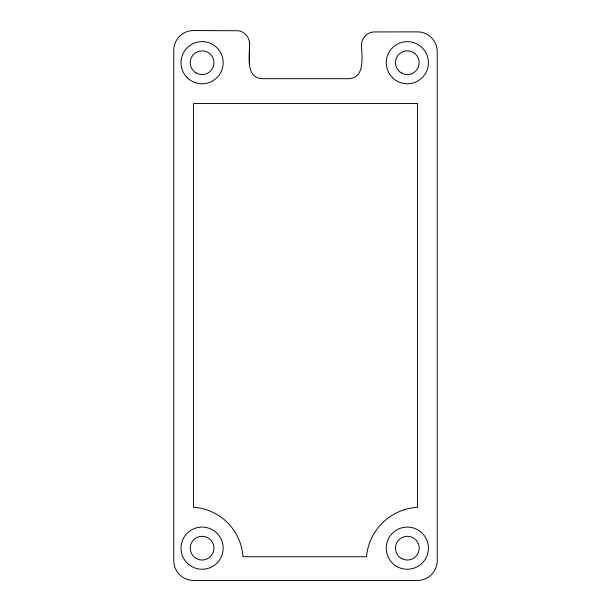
<?xml version="1.0" encoding="UTF-8"?>
<svg xmlns="http://www.w3.org/2000/svg" width="611" height="611" viewBox="0 0 611 611"><rect width="100%" height="100%" fill="white"/><g stroke="black" fill="none" stroke-linecap="round" stroke-linejoin="round"><path stroke-width="0.92" d="M249.418 42.075L249.532 43.793C249.861 54.982 244.774 78.223 262.707 78.712L348.293 78.712C365.546 78.315 361.765 56.136 361.468 45.115C361.322 38.073 367.608 31.787 374.65 31.94L417.473 31.871A19.766 19.766 0 0 1 437.239 51.637L437.239 560.684A19.766 19.766 0 0 1 417.473 580.45L193.527 580.45A19.766 19.766 0 0 1 173.761 560.684L173.761 50.316A19.766 19.766 0 0 1 193.527 30.55L238.069 30.733C244.453 31.467 249.632 37.378 249.532 43.793M249.479 43.793L249.532 63.559M417.473 103.549L193.527 103.549L193.527 507.313A52.913 52.913 0 0 1 242.941 556.728L366.478 556.728A54.425 54.425 0 0 1 417.473 507.313L417.473 103.549M196.162 558.439A11.861 11.861 0 0 0 213.949 548.166A11.861 11.861 0 0 0 196.162 537.894A11.861 11.861 0 0 0 196.162 558.439M401.396 558.439A11.861 11.861 0 0 0 419.184 548.166A11.861 11.861 0 0 0 401.396 537.894A11.861 11.861 0 0 0 401.396 558.439M196.162 72.976A11.861 11.861 0 0 0 213.949 62.704A11.861 11.861 0 0 0 196.162 52.431A11.861 11.861 0 0 0 196.162 72.976M401.396 72.976A11.861 11.861 0 0 0 419.184 62.704A11.861 11.861 0 0 0 401.396 52.431A11.861 11.861 0 0 0 401.396 72.976M191.549 566.428A21.087 21.087 0 0 0 223.175 548.166A21.087 21.087 0 0 0 191.549 529.905A21.087 21.087 0 0 0 191.549 566.428M396.783 566.428A21.087 21.087 0 0 0 428.41 548.166A21.087 21.087 0 0 0 396.783 529.905A21.087 21.087 0 0 0 396.783 566.428M187.18 77.612A21.087 21.087 0 0 0 222.457 68.157A21.087 21.087 0 0 0 196.635 42.335A21.087 21.087 0 0 0 187.18 77.612M392.422 77.612A21.087 21.087 0 0 0 427.692 68.157A21.087 21.087 0 0 0 401.87 42.335A21.087 21.087 0 0 0 392.422 77.612"/></g></svg>
